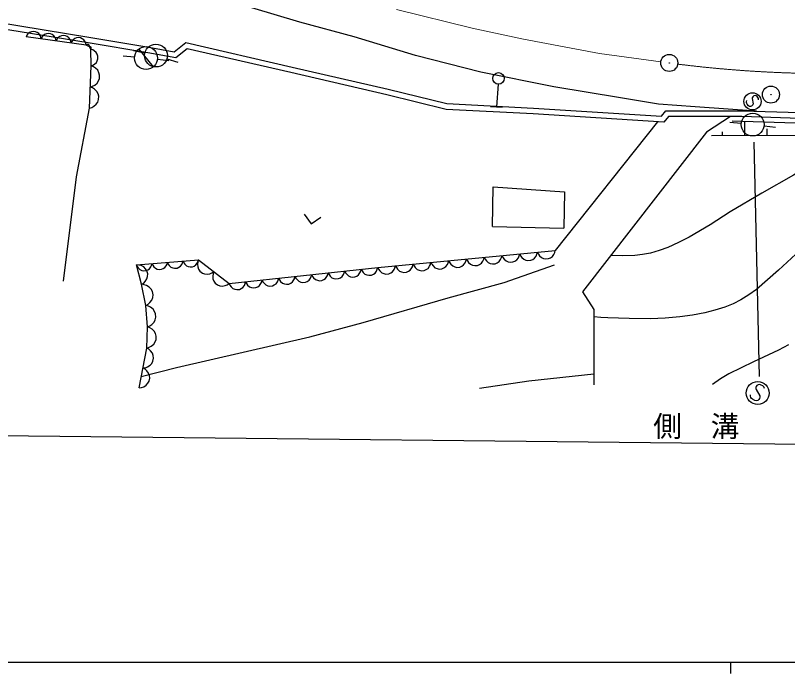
# Model space of a CAD drawing. Units: millimetres, scale not verified. Extents: x 40000 to 680000, y 20000 to 380000.
# Drawn here: x 205704 to 272966, y 204000 to 261340 of the extents above; entities that cross this region are included whole.
import ezdxf
from ezdxf.enums import TextEntityAlignment as Align

# ---------------------------------------------------------------- set-up
doc = ezdxf.new("R2010")
doc.units = ezdxf.units.MM
doc.header["$LTSCALE"] = 1000
doc.linetypes.add('CHAIN', pattern=[18.5, 12, -1.5, 3.5, -1.5])
for name, color, linetype, lineweight in [('M-BGD', 7, 'Continuous', 25), ('M-BMK', 2, 'CHAIN', 13), ('M-TTL-BAND', 7, 'Continuous', 25)]:
    doc.layers.add(name, color=color, linetype=linetype, lineweight=lineweight)
doc.layers.add('M-BMK-SRVR', color=7, linetype='Continuous')
doc.styles.add('ＭＳ ゴシック', font='')
doc.styles.get('ＭＳ ゴシック').set_extended_font_data('MS Gothic')

# ---------------------------------------------------------------- blocks, each defined once
blk = doc.blocks.new('BUHIN1')
at = {"color": 7, "linetype": 'Continuous', "lineweight": 25}
for radius in [746, 22.5]:
    blk.add_circle((0, 0), radius, dxfattribs=at)
blk = doc.blocks.new('BUHIN2')
at = {"color": 3, "linetype": 'Continuous', "lineweight": 25}
for radius in [746, 22.5]:
    blk.add_circle((0, 0), radius, dxfattribs=at)
blk = doc.blocks.new('BUHIN44')
at = {"color": 7, "linetype": 'Continuous', "lineweight": 25}
blk.add_lwpolyline([(211, -748), (367, -643), (487, -512), (611, -320), (654, -130), (661, 61), (595, 293), (490, 453), (354, 592), (148, 691), (-22, 736), (-211, 748)], dxfattribs=at)
blk = doc.blocks.new('BUHIN45')
at = {"color": 7, "linetype": 'Continuous', "lineweight": 25}
blk.add_lwpolyline([(205, -694), (350, -594), (460, -471), (573, -291), (611, -113), (615, 65), (551, 280), (451, 428), (322, 556), (129, 646), (-29, 685), (-205, 694)], dxfattribs=at)
blk = doc.blocks.new('BUHIN46')
at = {"color": 7, "linetype": 'Continuous', "lineweight": 25}
blk.add_lwpolyline([(-390, -748), (-189, -781), (3, -768), (244, -708), (420, -590), (568, -444), (689, -212), (724, -7), (720, 204), (632, 436), (531, 598), (390, 748)], dxfattribs=at)
blk = doc.blocks.new('BUHIN47')
at = {"color": 7, "linetype": 'Continuous', "lineweight": 25}
blk.add_lwpolyline([(175, -654), (313, -565), (419, -452), (529, -286), (569, -121), (577, 46), (522, 249), (432, 389), (315, 512), (137, 601), (-11, 642), (-175, 654)], dxfattribs=at)
blk = doc.blocks.new('BUHIN52')
at = {"color": 7, "linetype": 'Continuous', "lineweight": 25}
blk.add_lwpolyline([(885, -8), (821, 196), (716, 369), (545, 566), (352, 674), (144, 742), (-130, 745), (-339, 680), (-534, 576), (-709, 383), (-812, 211), (-885, 8)], dxfattribs=at)
blk = doc.blocks.new('BUHIN111')
at = {"color": 7, "linetype": 'Continuous', "lineweight": 25}
blk.add_lwpolyline([(-357, -750), (352, 0), (-356, 750)], dxfattribs=at)
blk = doc.blocks.new('BUHIN114')
at = {"color": 7, "linetype": 'Continuous', "lineweight": 25}
blk.add_lwpolyline([(-222, 488), (-283, 486), (-340, 459), (-402, 408), (-476, 319), (-518, 228), (-528, 128), (-496, 38), (-432, -20), (-387, -53), (-310, -79), (-244, -65), (199, 98), (280, 89), (371, 52), (435, -11), (473, -77), (491, -161), (442, -272), (332, -404), (275, -454), (204, -487), (122, -498), (22, -483)], dxfattribs=at)
blk.add_circle((0, 0), 746, dxfattribs=at)
blk = doc.blocks.new('BUHIN115')
at = {"color": 7, "linetype": 'Continuous', "lineweight": 25}
blk.add_circle((0, 0), 995, dxfattribs=at)
blk = doc.blocks.new('BUHIN116')
at = {"color": 7, "linetype": 'Continuous', "lineweight": 25}
blk.add_line((-638, -764), (638, 764), dxfattribs=at)
blk.add_circle((0, 0), 995, dxfattribs=at)
blk = doc.blocks.new('BUHIN118')
at = {"color": 7, "linetype": 'Continuous', "lineweight": 25}
blk.add_lwpolyline([(-28, 659), (-178, 603), (-303, 519), (-442, 384), (-515, 236), (-558, 79), (-550, -126), (-493, -279), (-408, -420), (-258, -543), (-126, -613), (28, -659)], dxfattribs=at)
blk = doc.blocks.new('BUHIN122')
at = {"color": 7, "linetype": 'Continuous', "lineweight": 25}
blk.add_lwpolyline([(911, 127), (813, 327), (679, 490), (473, 665), (258, 746), (34, 785), (-248, 745), (-453, 647), (-638, 510), (-787, 284), (-867, 92), (-911, -127)], dxfattribs=at)
blk = doc.blocks.new('BUHIN151')
at = {"color": 7, "linetype": 'Continuous', "lineweight": 25}
blk.add_lwpolyline([(-506, 506), (-581, 474), (-638, 415), (-692, 323), (-744, 177), (-754, 42), (-719, -86), (-637, -184), (-530, -227), (-458, -247), (-350, -243), (-275, -195), (203, 215), (308, 242), (439, 238), (549, 189), (627, 124), (688, 28), (679, -133), (603, -350), (556, -439), (482, -514), (385, -565), (253, -592)], dxfattribs=at)
blk.add_circle((0, 0), 995, dxfattribs=at)

msp = doc.modelspace()

# ---------------------------------------------------------------- linework, layer by layer
at = {"layer": 'M-BGD'}
for p, q in [((230468, 260761), (226295, 261995)), ((212027, 258962), (203303, 260375)), ((203652, 260825), (212109, 259455)), ((235211, 259474), (230468, 260761)), ((211859, 258757), (206629, 259478)), ((217250, 258074), (212027, 258962)), ((212109, 259455), (217335, 258567)), ((219530, 258175), (220549, 258985)), ((220549, 258985), (229819, 256842)), ((240546, 257841), (235211, 259474)), ((212148, 258607), (211859, 258757)), ((212266, 258385), (212148, 258607)), ((212293, 256942), (212266, 258385)), ((217335, 258567), (219530, 258175)), ((220672, 258443), (219665, 257643)), ((229706, 256355), (220672, 258443)), ((216081, 257704), (215084, 257781)), ((216967, 258049), (215989, 258254)), ((219665, 257643), (217250, 258074)), ((246244, 256389), (240546, 257841)), ((212143, 253266), (212293, 256942)), ((218072, 257526), (219067, 257424)), ((218906, 257562), (219865, 257281)), ((238058, 254422), (229706, 256355)), ((229819, 256842), (238174, 254909)), ((252615, 255108), (246244, 256389)), ((247745, 255351), (247611, 253383)), ((258422, 254165), (252615, 255108)), ((243215, 253157), (238058, 254422)), ((238174, 254909), (243288, 253654)), ((243288, 253654), (250821, 253262)), ((261724, 253620), (258422, 254165)), ((264918, 253366), (261724, 253620)), ((211021, 247278), (212143, 253266)), ((250792, 252763), (243215, 253157)), ((247102, 253418), (248112, 253349)), ((250821, 253262), (261979, 252557)), ((261979, 252557), (262371, 253027)), ((262371, 253027), (269001, 253027)), ((270272, 252988), (264918, 253366)), ((269001, 253027), (274035, 252870)), ((262200, 252042), (250792, 252763)), ((262605, 252527), (262200, 252042)), ((268993, 252527), (262605, 252527)), ((267999, 252527), (265912, 251168)), ((274029, 252370), (268993, 252527)), ((261640, 252077), (252731, 240864)), ((268934, 251917), (267938, 252001)), ((268143, 252158), (276116, 251918)), ((269249, 250852), (269244, 252125)), ((270924, 251715), (271917, 251597)), ((265912, 251168), (255093, 237269)), ((279898, 250899), (266345, 250839)), ((267313, 250843), (267311, 251195)), ((271185, 250860), (271183, 251463)), ((270039, 250305), (270482, 229876)), ((209899, 238183), (211021, 247278)), ((247251, 242942), (247324, 246419)), ((247324, 246419), (253539, 245975)), ((253539, 245975), (253465, 242794)), ((247251, 242942), (253465, 242794)), ((237264, 239391), (252731, 240864)), ((216254, 239613), (221654, 240057)), ((216698, 237912), (216254, 239613)), ((221654, 240057), (224318, 237986)), ((248286, 238059), (252651, 239613)), ((224318, 237986), (237264, 239391)), ((217068, 236062), (216698, 237912)), ((243404, 236728), (248286, 238059)), ((255093, 237269), (256094, 235729)), ((236006, 234583), (243404, 236728)), ((217216, 234213), (217068, 236062)), ((256094, 235729), (256094, 229169)), ((217142, 232363), (217216, 234213)), ((231345, 233325), (236006, 234583)), ((219731, 230662), (231345, 233325)), ((216476, 228886), (217142, 232363)), ((216667, 229882), (219731, 230662)), ((256094, 230093), (250435, 229477)), ((250435, 229477), (246122, 228822)), ((171736, 225097), (319713, 223519))]:
    msp.add_line(p, q, dxfattribs=at)
for points in [[(212148, 258607), (212155, 258646), (212152, 258683), (212140, 258730), (212117, 258763), (212089, 258792), (212044, 258815), (212005, 258822), (211964, 258821), (211919, 258804), (211888, 258784), (211859, 258757)], [(212266, 258385), (212287, 258407), (212301, 258432), (212314, 258467), (212315, 258498), (212309, 258528), (212291, 258563), (212269, 258584), (212243, 258602), (212207, 258611), (212179, 258612), (212148, 258607)], [(212293, 256942), (212458, 256999), (212597, 257088), (212753, 257232), (212837, 257392), (212888, 257563), (212884, 257787), (212826, 257955), (212737, 258113), (212575, 258250), (212433, 258331), (212266, 258385)], [(279135, 250896), (276331, 249140), (273495, 247435), (270721, 245857), (267976, 244227), (266210, 243109), (264393, 242030), (263478, 241552), (262537, 241129), (261792, 240855), (261025, 240636), (260343, 240503), (259652, 240430), (258614, 240406), (257558, 240436)], [(274068, 240880), (272177, 239148), (270259, 237473), (269598, 236998), (268906, 236574), (268215, 236225), (267495, 235930), (266644, 235651), (265763, 235427), (264680, 235220), (263594, 235074), (262308, 234968), (261012, 234920), (259167, 234932), (257312, 235005), (256703, 235036), (256094, 235068)], [(216698, 237912), (216877, 238026), (217016, 238172), (217160, 238386), (217213, 238600), (217225, 238817), (217156, 239081), (217040, 239264), (216889, 239424), (216659, 239541), (216467, 239596), (216254, 239613)], [(217068, 236062), (217267, 236174), (217425, 236321), (217592, 236542), (217662, 236768), (217688, 236999), (217631, 237285), (217518, 237489), (217366, 237670), (217127, 237810), (216925, 237880), (216698, 237912)], [(217216, 234213), (217423, 234299), (217594, 234424), (217783, 234621), (217878, 234833), (217930, 235056), (217907, 235343), (217820, 235555), (217693, 235749), (217475, 235913), (217286, 236005), (217068, 236062)], [(217142, 232363), (217357, 232424), (217542, 232528), (217753, 232700), (217872, 232899), (217950, 233114), (217961, 233400), (217901, 233620), (217798, 233828), (217602, 234017), (217425, 234130), (217216, 234213)], [(273036, 232630), (272182, 232165), (270004, 231171), (267854, 230123), (267134, 229678), (266425, 229193)]]:
    msp.add_lwpolyline(points, dxfattribs=at)
msp.add_circle((247780, 255853), 502, dxfattribs=at)
at = {"layer": 'M-BMK'}
for p, q in [((238886, 261854), (245499, 260221)), ((245499, 260221), (249952, 259270)), ((249952, 259270), (256587, 258033)), ((256587, 258033), (261929, 257295))]:
    msp.add_line(p, q, dxfattribs=at)
msp.add_arc((276620, 362280), 106009, 262.84494, 283.61684, dxfattribs=at)
at = {"layer": 'M-TTL-BAND'}
for p, q in [((40000, 205000), (579000, 205000)), ((268000, 205000), (268000, 204000))]:
    msp.add_line(p, q, dxfattribs=at)

# ---------------------------------------------------------------- block references
at = {"layer": 'M-BGD', "rotation": 259.6997}
for name, p in [('BUHIN118', (207282, 259388)), ('BUHIN118', (208590, 259208)), ('BUHIN118', (209898, 259027)), ('BUHIN118', (211205, 258847)), ('BUHIN115', (217946, 257843)), ('BUHIN116', (217078, 257627)), ('BUHIN1', (262662, 257202)), ('BUHIN122', (212255, 256023)), ('BUHIN122', (212180, 254185)), ('BUHIN114', (269911, 253855)), ('BUHIN115', (269931, 251833)), ('BUHIN111', (231519, 243538)), ('BUHIN44', (248864, 240496)), ('BUHIN44', (250411, 240643)), ('BUHIN44', (251957, 240791)), ('BUHIN47', (219629, 239890)), ('BUHIN47', (220979, 240001)), ('BUHIN44', (242677, 239907)), ('BUHIN44', (244224, 240054)), ('BUHIN44', (245771, 240201)), ('BUHIN44', (247317, 240349)), ('BUHIN47', (216929, 239668)), ('BUHIN47', (218279, 239779)), ('BUHIN46', (222320, 239539)), ('BUHIN45', (235106, 239157)), ('BUHIN45', (236544, 239313)), ('BUHIN44', (238037, 239465)), ('BUHIN44', (239584, 239612)), ('BUHIN44', (241130, 239759)), ('BUHIN46', (223652, 238503)), ('BUHIN45', (229352, 238532)), ('BUHIN45', (230791, 238688)), ('BUHIN45', (232229, 238844)), ('BUHIN45', (233667, 239001)), ('BUHIN45', (225037, 238064)), ('BUHIN45', (226475, 238220)), ('BUHIN45', (227914, 238376)), ('BUHIN52', (216975, 231494)), ('BUHIN52', (216642, 229755)), ('BUHIN151', (270365, 228440))]:
    msp.add_blockref(name, p, dxfattribs=at)
at = {"layer": 'M-BMK-SRVR', "rotation": 259.6997}
msp.add_blockref('BUHIN2', (271518, 254442), dxfattribs=at)

# ---------------------------------------------------------------- texts
at = {"layer": 'M-BGD', "style": 'ＭＳ ゴシック'}
msp.add_text('側\u3000溝', height=1833, dxfattribs=at).set_placement((261264, 224081), align=Align.BOTTOM_LEFT)

doc.saveas('drawing.dxf')
